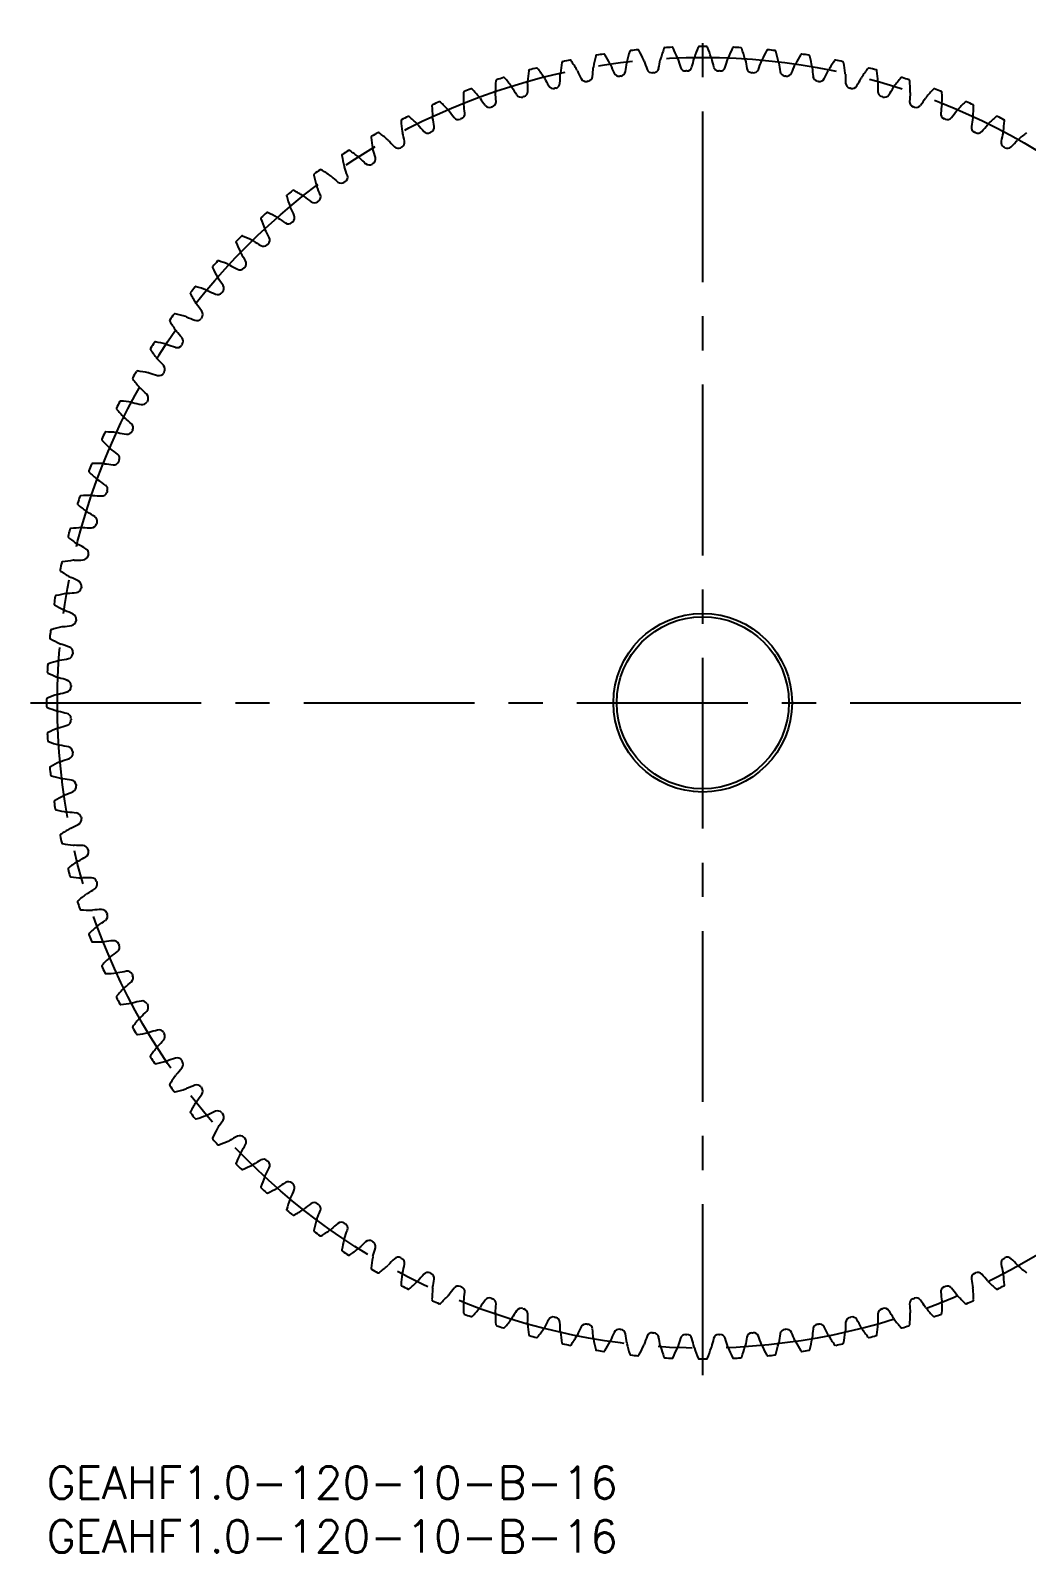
# Model space of a CAD drawing. Extents: x -2 to 164, y -8 to 134.
# Drawn here: x -1.5 to 91.1, y -8 to 133.5 of the extents above; entities that cross this region are included whole.
import ezdxf

# ---------------------------------------------------------------- set-up
doc = ezdxf.new("R2010")
doc.units = 0
doc.header["$LTSCALE"] = 0.5
doc.linetypes.add('CENTER', pattern=[50.8, 31.75, -6.35, 6.35, -6.35])
for name, color, linetype in [('MSM_CENTER', 1, 'CENTER'), ('MSM_CONTINUOUS', 7, 'CONTINUOUS'), ('MSM_PART_NUMBER', 7, 'CONTINUOUS')]:
    doc.layers.add(name, color=color, linetype=linetype)
doc.styles.get("Standard").update_dxf_attribs({"font": 'txt.shx', "height": 2, "bigfont": 'bigfont.shx'})

# ---------------------------------------------------------------- blocks, each defined once
blk = doc.blocks.new('*U3')
at = {"layer": 'MSM_PART_NUMBER'}
blk.add_text('GEAHF1.0-120-10-B-16', height=3, dxfattribs=at).set_placement((0, -8))
blk = doc.blocks.new('*U4')
at = {"layer": 'MSM_PART_NUMBER'}
blk.add_text('GEAHF1.0-120-10-B-16', height=3, dxfattribs=at).set_placement((0, -3))

msp = doc.modelspace()

# ---------------------------------------------------------------- linework, layer by layer
at = {"layer": 'MSM_CENTER'}
for p, q in [((61, 8.5), (61, 133.5)), ((-1.5, 71), (123.5, 71))]:
    msp.add_line(p, q, dxfattribs=at)
msp.add_circle((61, 71), 60, dxfattribs=at)
at = {"layer": 'MSM_CONTINUOUS'}
for radius in [8.3, 8]:
    msp.add_circle((61, 71), radius, dxfattribs=at)
for centre, radius, start, end in [((54.3, 131.53), 0.1, 96.317, 163.8653), ((61, 71), 61, 95.683, 96.317), ((54.97, 131.6), 0.1, 28.1347, 95.683), ((37.42, 122.22), 20, 25.25, 28.1347), ((76.28, 125.27), 20, 160.8653, 163.75), ((57.48, 131.8), 0.1, 93.317, 160.8653), ((61, 71), 61, 92.683, 93.317), ((58.15, 131.83), 0.1, 25.1347, 92.683), ((40.13, 123.38), 20, 22.25, 25.1347), ((79.1, 124.4), 20, 157.8653, 160.75), ((60.66, 131.9), 0.1, 90.317, 157.8653), ((61, 71), 61, 89.683, 90.317), ((61.34, 131.9), 0.1, 22.1347, 89.683), ((42.9, 124.4), 20, 19.25, 22.1347), ((81.87, 123.38), 20, 154.8653, 157.75), ((63.85, 131.83), 0.1, 87.317, 154.8653), ((61, 71), 61, 86.683, 87.317), ((64.52, 131.8), 0.1, 19.1347, 86.683), ((45.72, 125.27), 20, 16.25, 19.1347), ((84.58, 122.22), 20, 151.8653, 154.75), ((67.03, 131.6), 0.1, 84.317, 151.8653), ((61, 71), 61, 83.683, 84.317), ((67.7, 131.53), 0.1, 16.1347, 83.683), ((67.6, 127), 20, 169.8653, 172.75), ((48.01, 130.5), 0.1, 102.317, 169.8653), ((61, 71), 61, 101.683, 102.317), ((48.67, 130.64), 0.1, 34.1347, 101.6824), ((32.2, 119.47), 20, 31.25, 34.1347), ((70.52, 126.57), 20, 166.8653, 169.75), ((51.14, 131.1), 0.1, 99.317, 166.8653), ((61, 71), 61, 98.683, 99.317), ((51.81, 131.2), 0.1, 31.1347, 98.683), ((34.77, 120.91), 20, 28.25, 31.1347), ((51.66, 129.99), 0.832, 21.6026, 28.25), ((69.59, 137.11), 18.46, 201.658, 204.2234), ((35.59, 132.63), 18.46, 350.7766, 353.342), ((54.76, 130.39), 0.832, 166.75, 173.3974), ((73.42, 126), 20, 163.8653, 166.75), ((54.76, 130.39), 0.832, 18.6026, 25.25), ((73.04, 136.56), 18.46, 198.658, 201.2234), ((38.85, 133.87), 18.46, 347.7766, 350.342), ((57.87, 130.64), 0.832, 163.75, 170.3974), ((57.87, 130.64), 0.832, 15.6026, 22.25), ((76.45, 135.85), 18.46, 195.658, 198.2234), ((42.18, 134.95), 18.46, 344.7766, 347.342), ((61, 130.72), 0.832, 160.75, 167.3974), ((61, 130.72), 0.832, 12.6026, 19.25), ((79.82, 134.95), 18.46, 192.658, 195.2234), ((45.55, 135.85), 18.46, 341.7766, 344.342), ((64.13, 130.64), 0.832, 157.75, 164.3974), ((64.13, 130.64), 0.832, 9.6026, 16.25), ((83.15, 133.87), 18.46, 189.658, 192.2234), ((48.96, 136.56), 18.46, 338.7766, 341.342), ((67.24, 130.39), 0.832, 154.75, 161.3974), ((48.58, 126), 20, 13.25, 16.1347), ((67.24, 130.39), 0.832, 6.6026, 13.25), ((86.41, 132.63), 18.46, 186.658, 189.2234), ((52.41, 137.11), 18.46, 335.7766, 338.342), ((70.34, 129.99), 0.832, 151.75, 158.3974), ((87.23, 120.91), 20, 148.8653, 151.75), ((70.19, 131.2), 0.1, 81.317, 148.8653), ((61, 71), 61, 80.683, 81.317), ((70.86, 131.1), 0.1, 13.1347, 80.683), ((51.48, 126.57), 20, 10.25, 13.1347), ((89.8, 119.47), 20, 145.8653, 148.75), ((73.33, 130.64), 0.1, 78.317, 145.8653), ((61, 71), 61, 77.683, 78.317), ((73.99, 130.5), 0.1, 10.1347, 77.683), ((54.4, 127), 20, 7.25, 10.1347), ((61.71, 127.38), 20, 175.8653, 178.75), ((41.86, 128.81), 0.1, 108.317, 175.8653), ((61, 71), 61, 107.683, 108.317), ((42.5, 129.02), 0.1, 40.1347, 107.6824), ((27.29, 116.2), 20, 37.25, 40.1347), ((64.66, 127.27), 20, 172.8653, 175.75), ((44.91, 129.74), 0.1, 105.317, 172.8653), ((61, 71), 61, 104.683, 105.317), ((45.56, 129.91), 0.1, 37.1347, 104.6824), ((29.7, 117.9), 20, 34.25, 37.1347), ((45.54, 128.69), 0.832, 27.6026, 34.25), ((62.63, 137.64), 18.46, 207.658, 210.2234), ((29.29, 129.64), 18.46, 356.7766, 359.342), ((48.58, 129.42), 0.832, 172.75, 179.3974), ((48.58, 129.42), 0.832, 24.6026, 31.25), ((66.12, 137.46), 18.46, 204.658, 207.2234), ((50.15, 129.25), 0.5, 207.2234, 280.5556), ((61, 71), 58.75, 100.4443, 100.5557), ((50.26, 129.27), 0.5, 280.4443, 353.7766), ((32.4, 131.22), 18.46, 353.7766, 356.342), ((51.66, 129.99), 0.832, 169.75, 176.3974), ((53.21, 129.74), 0.5, 204.2234, 277.5557), ((61, 71), 58.75, 97.4443, 97.5557), ((53.32, 129.75), 0.5, 277.4443, 350.7766), ((56.29, 130.06), 0.5, 201.2234, 274.5557), ((61, 71), 58.75, 94.4443, 94.5557), ((56.41, 130.07), 0.5, 274.4442, 347.7766), ((59.39, 130.23), 0.5, 198.2234, 271.5557), ((61, 71), 58.75, 91.4443, 91.5557), ((59.51, 130.23), 0.5, 271.4443, 344.7766), ((62.49, 130.23), 0.5, 195.2234, 268.5557), ((61, 71), 58.75, 88.4443, 88.5557), ((62.61, 130.23), 0.5, 268.4443, 341.7766), ((65.59, 130.07), 0.5, 192.2234, 265.5557), ((61, 71), 58.75, 85.4443, 85.5557), ((65.71, 130.06), 0.5, 265.4443, 338.7766), ((68.68, 129.75), 0.5, 189.2234, 262.5557), ((61, 71), 58.75, 82.4443, 82.5557), ((68.79, 129.74), 0.5, 262.4443, 335.7766), ((70.34, 129.99), 0.832, 3.6026, 10.25), ((89.6, 131.22), 18.46, 183.658, 186.2234), ((71.74, 129.27), 0.5, 186.2234, 259.5557), ((61, 71), 58.75, 79.4443, 79.5557), ((71.85, 129.25), 0.5, 259.4443, 332.7766), ((55.88, 137.46), 18.46, 332.7766, 335.342), ((73.42, 129.42), 0.832, 148.75, 155.3974), ((73.42, 129.42), 0.832, 0.6026, 7.25), ((92.71, 129.64), 18.46, 180.658, 183.2234), ((59.37, 137.64), 18.46, 329.7766, 332.342), ((76.46, 128.69), 0.832, 145.75, 152.3974), ((92.3, 117.9), 20, 142.8653, 145.75), ((76.44, 129.91), 0.1, 75.317, 142.8653), ((61, 71), 61, 74.683, 75.317), ((77.09, 129.74), 0.1, 7.1347, 74.683), ((57.34, 127.27), 20, 4.25, 7.1347), ((94.71, 116.2), 20, 139.8653, 142.75), ((79.5, 129.02), 0.1, 72.317, 139.8653), ((61, 71), 61, 71.683, 72.317), ((80.14, 128.81), 0.1, 4.1347, 71.6824), ((60.29, 127.38), 20, 1.25, 4.1347), ((38.86, 127.73), 0.1, 111.317, 178.8653), ((58.76, 127.34), 20, 178.8653, 181.75), ((61, 71), 61, 110.683, 111.317), ((39.49, 127.97), 0.1, 43.1347, 110.6824), ((24.97, 114.37), 20, 40.25, 43.1347), ((42.55, 127.8), 0.832, 178.75, 185.3974), ((23.34, 126), 18.46, 2.7766, 5.342), ((42.55, 127.8), 0.832, 30.6026, 37.25), ((59.14, 137.63), 18.46, 210.658, 213.2234), ((44.12, 127.79), 0.5, 213.2234, 286.5557), ((44.23, 127.83), 0.5, 286.4443, 359.7766), ((45.54, 128.69), 0.832, 175.75, 182.3974), ((26.27, 127.9), 18.46, 359.7766, 2.342), ((47.11, 128.6), 0.5, 210.2234, 283.5557), ((61, 71), 58.75, 103.4443, 103.5557), ((47.22, 128.63), 0.5, 283.4443, 356.7766), ((74.78, 128.63), 0.5, 183.2234, 256.5557), ((61, 71), 58.75, 76.4443, 76.5557), ((74.89, 128.6), 0.5, 256.4443, 329.7766), ((95.73, 127.9), 18.46, 177.658, 180.2234), ((77.77, 127.83), 0.5, 180.2234, 253.5557), ((76.46, 128.69), 0.832, 357.6026, 4.25), ((77.88, 127.79), 0.5, 253.4443, 326.7766), ((62.86, 137.63), 18.46, 326.7766, 329.342), ((79.45, 127.8), 0.832, 142.75, 149.3974), ((98.66, 126), 18.46, 174.658, 177.2234), ((79.45, 127.8), 0.832, 354.6026, 1.25), ((97.03, 114.37), 20, 136.8653, 139.75), ((82.51, 127.97), 0.1, 69.317, 136.8653), ((61, 71), 61, 68.683, 69.317), ((83.14, 127.73), 0.1, 1.1347, 68.683), ((63.24, 127.34), 20, 358.25, 1.1347), ((35.92, 126.5), 0.1, 114.317, 181.8653), ((55.81, 127.14), 20, 181.8653, 184.75), ((61, 71), 61, 113.683, 114.317), ((36.54, 126.77), 0.1, 46.1347, 113.6824), ((22.75, 112.42), 20, 43.25, 46.1347), ((36.71, 125.56), 0.832, 36.6026, 43.25), ((52.19, 137.08), 18.46, 216.658, 219.2234), ((39.6, 126.75), 0.832, 181.75, 188.3974), ((20.51, 123.95), 18.46, 5.7766, 8.342), ((39.6, 126.75), 0.832, 33.6026, 40.25), ((55.66, 137.45), 18.46, 213.658, 216.2234), ((41.17, 126.83), 0.5, 216.2234, 289.5557), ((61, 71), 58.75, 109.4443, 109.5557), ((41.28, 126.87), 0.5, 289.4443, 2.7766), ((61, 71), 58.75, 106.4443, 106.5557), ((61, 71), 58.75, 73.4443, 73.5557), ((80.72, 126.87), 0.5, 177.2234, 250.5557), ((61, 71), 58.75, 70.4443, 70.5557), ((80.83, 126.83), 0.5, 250.4443, 323.7766), ((66.34, 137.45), 18.46, 323.7766, 326.342), ((82.4, 126.75), 0.832, 139.75, 146.3974), ((101.49, 123.95), 18.46, 171.658, 174.2234), ((82.4, 126.75), 0.832, 351.6026, 358.25), ((69.81, 137.08), 18.46, 320.7766, 323.342), ((85.29, 125.56), 0.832, 136.75, 143.3974), ((99.25, 112.42), 20, 133.8653, 136.75), ((85.46, 126.77), 0.1, 66.317, 133.8653), ((61, 71), 61, 65.683, 66.317), ((86.08, 126.5), 0.1, 358.1347, 65.683), ((66.19, 127.14), 20, 355.25, 358.1347), ((33.05, 125.11), 0.1, 117.317, 184.8653), ((52.88, 126.8), 20, 184.8653, 187.75), ((61, 71), 61, 116.683, 117.317), ((33.65, 125.41), 0.1, 49.1347, 116.6824), ((20.63, 110.37), 20, 46.25, 49.1347), ((33.89, 124.21), 0.832, 39.6026, 46.25), ((48.74, 136.52), 18.46, 219.658, 222.2234), ((35.54, 124.5), 0.5, 295.4443, 8.7766), ((36.71, 125.56), 0.832, 184.75, 191.3974), ((17.79, 121.76), 18.46, 8.7766, 11.342), ((38.27, 125.72), 0.5, 219.2234, 292.5557), ((61, 71), 58.75, 112.4443, 112.5557), ((38.38, 125.76), 0.5, 292.4443, 5.7766), ((83.62, 125.76), 0.5, 174.2234, 247.5557), ((61, 71), 58.75, 67.4443, 67.5557), ((83.73, 125.72), 0.5, 247.4443, 320.7766), ((104.21, 121.76), 18.46, 168.658, 171.2234), ((86.46, 124.5), 0.5, 171.2234, 244.5557), ((85.29, 125.56), 0.832, 348.6026, 355.25), ((73.26, 136.52), 18.46, 317.7766, 320.342), ((88.11, 124.21), 0.832, 133.75, 140.3974), ((101.37, 110.37), 20, 130.8653, 133.75), ((88.35, 125.41), 0.1, 63.317, 130.8653), ((61, 71), 61, 62.683, 63.317), ((69.12, 126.8), 20, 352.25, 355.1347), ((88.95, 125.11), 0.1, 355.1347, 62.683), ((30.26, 123.57), 0.1, 120.317, 187.8653), ((49.97, 126.29), 20, 187.8653, 190.75), ((61, 71), 61, 119.683, 120.317), ((30.84, 123.91), 0.1, 52.1347, 119.6824), ((18.63, 108.2), 20, 49.25, 52.1347), ((31.14, 122.72), 0.832, 42.6026, 49.25), ((45.33, 135.79), 18.46, 222.658, 225.2234), ((32.78, 123.1), 0.5, 298.4443, 11.7766), ((33.89, 124.21), 0.832, 187.75, 194.3974), ((15.2, 119.43), 18.46, 11.7766, 14.342), ((35.44, 124.45), 0.5, 222.2234, 295.5557), ((61, 71), 58.75, 115.4443, 115.5557), ((61, 71), 58.75, 64.4443, 64.5557), ((86.56, 124.45), 0.5, 244.4443, 317.7766), ((89.22, 123.1), 0.5, 168.2234, 241.5557), ((106.8, 119.43), 18.46, 165.658, 168.2234), ((88.11, 124.21), 0.832, 345.6026, 352.25), ((76.67, 135.79), 18.46, 314.7766, 317.342), ((90.86, 122.72), 0.832, 130.75, 137.3974), ((103.37, 108.2), 20, 127.8653, 130.75), ((27.55, 121.89), 0.1, 123.317, 190.8653), ((47.09, 125.64), 20, 190.8653, 193.75), ((61, 71), 61, 122.683, 123.317), ((28.11, 122.26), 0.1, 55.1347, 122.6824), ((16.74, 105.93), 20, 52.25, 55.1347), ((28.47, 121.09), 0.832, 45.6026, 52.25), ((31.14, 122.72), 0.832, 190.75, 197.3974), ((12.72, 116.97), 18.46, 14.7766, 17.342), ((32.68, 123.04), 0.5, 225.2234, 298.5557), ((61, 71), 58.75, 118.4443, 118.5557), ((61, 71), 58.75, 61.4443, 61.5557), ((89.32, 123.04), 0.5, 241.4443, 314.7766), ((61, 71), 61, 125.683, 126.317), ((25.48, 120.47), 0.1, 58.1347, 125.6824), ((14.97, 103.57), 20, 55.25, 58.1347), ((28.47, 121.09), 0.832, 193.75, 200.3974), ((10.38, 114.38), 18.46, 17.7766, 20.342), ((41.96, 134.88), 18.46, 225.658, 228.2234), ((29.99, 121.49), 0.5, 228.2234, 301.5557), ((61, 71), 58.75, 121.4443, 121.5557), ((30.09, 121.55), 0.5, 301.4443, 14.7766), ((24.93, 120.07), 0.1, 126.317, 193.8653), ((44.25, 124.84), 20, 193.8653, 196.75), ((25.9, 119.31), 0.832, 196.75, 203.3974), ((8.18, 111.67), 18.46, 20.7766, 23.342), ((25.9, 119.31), 0.832, 48.6026, 55.25), ((38.64, 133.8), 18.46, 228.658, 231.2234), ((27.39, 119.8), 0.5, 231.2234, 304.5557), ((61, 71), 58.75, 124.4443, 124.5557), ((27.49, 119.86), 0.5, 304.4443, 17.7766), ((22.41, 118.12), 0.1, 129.317, 196.8653), ((41.46, 123.89), 20, 196.8653, 199.75), ((61, 71), 61, 128.683, 129.317), ((22.94, 118.54), 0.1, 61.1347, 128.6824), ((13.33, 101.11), 20, 58.25, 61.1347), ((23.42, 117.41), 0.832, 51.6026, 58.25), ((35.39, 132.54), 18.46, 231.658, 234.2234), ((24.89, 117.97), 0.5, 234.2234, 307.5557), ((61, 71), 58.75, 127.4443, 127.5557), ((24.98, 118.04), 0.5, 307.4443, 20.7766), ((20, 116.03), 0.1, 132.317, 199.8653), ((61, 71), 61, 131.683, 132.317), ((20.5, 116.48), 0.1, 64.1347, 131.683), ((11.82, 98.58), 20, 61.25, 64.1347), ((21.04, 115.38), 0.832, 54.6026, 61.25), ((32.2, 131.12), 18.46, 234.658, 237.2234), ((23.42, 117.41), 0.832, 199.75, 206.3974), ((6.13, 108.85), 18.46, 23.7766, 26.342), ((22.56, 116.09), 0.5, 310.4443, 23.7766), ((38.72, 122.79), 20, 199.8653, 202.75), ((21.04, 115.38), 0.832, 202.75, 209.3974), ((4.22, 105.93), 18.46, 26.7766, 29.342), ((22.48, 116.02), 0.5, 237.2234, 310.5557), ((61, 71), 58.75, 130.4443, 130.5557), ((17.7, 113.82), 0.1, 135.317, 202.8653), ((36.04, 121.56), 20, 202.8653, 205.75), ((61, 71), 61, 134.683, 135.317), ((18.18, 114.3), 0.1, 67.1347, 134.683), ((10.44, 95.96), 20, 64.25, 67.1347), ((18.77, 113.23), 0.832, 57.6026, 64.25), ((29.09, 129.53), 18.46, 237.658, 240.2234), ((20.17, 113.94), 0.5, 240.2234, 313.5557), ((61, 71), 58.75, 133.4443, 133.5557), ((20.26, 114.02), 0.5, 313.4443, 26.7766), ((61, 71), 61, 137.683, 138.317), ((15.97, 112), 0.1, 70.1347, 137.6824), ((9.21, 93.28), 20, 67.25, 70.1347), ((18.77, 113.23), 0.832, 205.75, 212.3974), ((2.47, 102.91), 18.46, 29.7766, 32.342), ((18.06, 111.83), 0.5, 316.4443, 29.7766), ((15.52, 111.5), 0.1, 138.317, 205.8653), ((33.42, 120.18), 20, 205.8653, 208.75), ((16.62, 110.96), 0.832, 208.75, 215.3974), ((0.88, 99.8), 18.46, 32.7766, 35.342), ((16.62, 110.96), 0.832, 60.6026, 67.25), ((26.07, 127.78), 18.46, 240.658, 243.2234), ((17.98, 111.74), 0.5, 243.2234, 316.5557), ((61, 71), 58.75, 136.4443, 136.5557), ((13.46, 109.06), 0.1, 141.317, 208.8653), ((30.89, 118.67), 20, 208.8653, 211.75), ((61, 71), 61, 140.683, 141.317), ((13.88, 109.59), 0.1, 73.1347, 140.6824), ((8.11, 90.54), 20, 70.25, 73.1347), ((14.59, 108.58), 0.832, 63.6026, 70.25), ((23.15, 125.87), 18.46, 243.658, 246.2234), ((15.91, 109.44), 0.5, 246.2234, 319.5557), ((61, 71), 58.75, 139.4443, 139.5557), ((15.98, 109.52), 0.5, 319.4443, 32.7766), ((14.59, 108.58), 0.832, 211.75, 218.3974), ((-0.54, 96.61), 18.46, 35.7766, 38.342), ((11.53, 106.52), 0.1, 144.317, 211.8653), ((61, 71), 61, 143.683, 144.317), ((28.43, 117.03), 20, 211.8653, 214.75), ((11.93, 107.07), 0.1, 76.1347, 143.683), ((7.16, 87.75), 20, 73.25, 76.1347), ((12.69, 106.1), 0.832, 66.6026, 73.25), ((20.33, 123.82), 18.46, 246.658, 249.2234), ((13.96, 107.02), 0.5, 249.2234, 322.5557), ((61, 71), 58.75, 142.4443, 142.5557), ((14.03, 107.11), 0.5, 322.4443, 35.7766), ((12.69, 106.1), 0.832, 214.75, 221.3974), ((-1.8, 93.36), 18.46, 38.7766, 41.342), ((12.2, 104.61), 0.5, 325.4443, 38.7766), ((9.74, 103.89), 0.1, 147.317, 214.8653), ((61, 71), 61, 146.683, 147.317), ((26.07, 115.26), 20, 214.8653, 217.75), ((10.11, 104.45), 0.1, 79.1347, 146.683), ((6.36, 84.91), 20, 76.25, 79.1347), ((10.91, 103.53), 0.832, 69.6026, 76.25), ((17.62, 121.62), 18.46, 249.658, 252.2234), ((12.14, 104.51), 0.5, 252.2234, 325.5557), ((61, 71), 58.75, 145.4443, 145.5557), ((10.91, 103.53), 0.832, 217.75, 224.3974), ((-2.88, 90.04), 18.46, 41.7766, 44.342), ((10.51, 102.01), 0.5, 328.4443, 41.7766), ((8.09, 101.16), 0.1, 150.317, 217.8653), ((61, 71), 61, 149.683, 150.317), ((23.8, 113.37), 20, 217.8653, 220.75), ((8.43, 101.74), 0.1, 82.1347, 149.6824), ((5.71, 82.03), 20, 79.25, 82.1347), ((9.28, 100.86), 0.832, 72.6026, 79.25), ((15.03, 119.28), 18.46, 252.658, 255.2234), ((10.45, 101.91), 0.5, 255.2234, 328.5557), ((61, 71), 58.75, 148.4443, 148.5557), ((9.28, 100.86), 0.832, 220.75, 227.3974), ((-3.79, 86.67), 18.46, 44.7766, 47.342), ((8.96, 99.32), 0.5, 331.4443, 44.7766), ((61, 71), 58.75, 151.4443, 151.5557), ((6.59, 98.35), 0.1, 153.317, 220.8653), ((61, 71), 61, 152.683, 153.317), ((21.63, 111.37), 20, 220.8653, 223.75), ((6.89, 98.95), 0.1, 85.1347, 152.683), ((5.2, 79.12), 20, 82.25, 85.1347), ((7.79, 98.11), 0.832, 75.6026, 82.25), ((12.57, 116.8), 18.46, 255.658, 258.2234), ((8.9, 99.22), 0.5, 258.2234, 331.5557), ((7.79, 98.11), 0.832, 223.75, 230.3974), ((-4.52, 83.26), 18.46, 47.7766, 50.342), ((7.5, 96.46), 0.5, 261.2234, 334.5557), ((7.55, 96.56), 0.5, 334.4443, 47.7766), ((61, 71), 58.75, 154.4443, 154.5557), ((5.23, 95.46), 0.1, 156.317, 223.8653), ((61, 71), 61, 155.683, 156.317), ((19.58, 109.25), 20, 223.8653, 226.75), ((5.5, 96.08), 0.1, 88.1347, 155.6824), ((4.86, 76.19), 20, 85.25, 88.1347), ((6.44, 95.29), 0.832, 78.6026, 85.25), ((10.24, 114.21), 18.46, 258.658, 261.2234), ((6.44, 95.29), 0.832, 226.75, 233.3974), ((-5.08, 79.81), 18.46, 50.7766, 53.342), ((6.24, 93.62), 0.5, 264.2234, 337.5557), ((6.28, 93.73), 0.5, 337.4443, 50.7766), ((61, 71), 58.75, 157.4443, 157.5557), ((61, 71), 61, 158.683, 159.317), ((4.03, 92.51), 0.1, 159.317, 226.8653), ((17.63, 107.03), 20, 226.8653, 229.75), ((4.27, 93.14), 0.1, 91.1347, 158.6824), ((4.66, 73.24), 20, 88.25, 91.1347), ((5.25, 92.4), 0.832, 81.6026, 88.25), ((8.05, 111.49), 18.46, 261.658, 264.2234), ((5.25, 92.4), 0.832, 229.75, 236.3974), ((-5.45, 76.34), 18.46, 53.7766, 56.342), ((5.17, 90.83), 0.5, 340.4443, 53.7766), ((61, 71), 58.75, 160.4443, 160.5557), ((61, 71), 61, 161.683, 162.317), ((2.98, 89.5), 0.1, 162.317, 229.8653), ((15.8, 104.71), 20, 229.8653, 232.75), ((3.19, 90.14), 0.1, 94.1347, 161.683), ((4.62, 70.29), 20, 91.25, 94.1347), ((4.2, 89.45), 0.832, 84.6026, 91.25), ((6, 108.66), 18.46, 264.658, 267.2234), ((5.13, 90.72), 0.5, 267.2234, 340.5557), ((4.2, 89.45), 0.832, 232.75, 239.3974), ((-5.63, 72.86), 18.46, 56.7766, 59.342), ((4.21, 87.88), 0.5, 343.4443, 56.7766), ((61, 71), 58.75, 163.4443, 163.5557), ((61, 71), 61, 164.683, 165.317), ((2.09, 86.44), 0.1, 165.317, 232.8653), ((14.1, 102.3), 20, 232.8653, 235.75), ((2.26, 87.09), 0.1, 97.1347, 164.6824), ((4.73, 67.34), 20, 94.25, 97.1347), ((3.31, 86.46), 0.832, 87.6026, 94.25), ((4.1, 105.73), 18.46, 267.658, 270.2234), ((4.17, 87.77), 0.5, 270.2234, 343.5557), ((3.31, 86.46), 0.832, 235.75, 242.3974), ((-5.64, 69.37), 18.46, 59.7766, 62.342), ((3.4, 84.89), 0.5, 346.4443, 59.7766), ((61, 71), 61, 167.683, 168.317), ((1.5, 83.99), 0.1, 100.1347, 167.683), ((5, 64.4), 20, 97.25, 100.1347), ((2.58, 83.42), 0.832, 90.6026, 97.25), ((2.36, 102.71), 18.46, 270.658, 273.2234), ((3.37, 84.78), 0.5, 273.2234, 346.5557), ((61, 71), 58.75, 166.4443, 166.5557), ((1.36, 83.33), 0.1, 168.317, 235.8653), ((12.53, 99.8), 20, 235.8653, 238.75), ((2.58, 83.42), 0.832, 238.75, 245.3974), ((-5.46, 65.88), 18.46, 62.7766, 65.342), ((2.75, 81.85), 0.5, 349.4443, 62.7766), ((61, 71), 61, 170.683, 171.317), ((0.9, 80.86), 0.1, 103.1347, 170.6824), ((5.43, 61.48), 20, 100.25, 103.1347), ((2.01, 80.34), 0.832, 93.6026, 100.25), ((0.78, 99.6), 18.46, 273.658, 276.2234), ((2.73, 81.74), 0.5, 276.2234, 349.5557), ((61, 71), 58.75, 169.4443, 169.5557), ((0.8, 80.19), 0.1, 171.317, 238.8653), ((11.09, 97.23), 20, 238.8653, 241.75), ((2.01, 80.34), 0.832, 241.75, 248.3974), ((-5.11, 62.41), 18.46, 65.7766, 68.342), ((2.26, 78.79), 0.5, 352.4443, 65.7766), ((6, 58.58), 20, 103.25, 106.1347), ((1.61, 77.24), 0.832, 96.6026, 103.25), ((-0.63, 96.41), 18.46, 276.658, 279.2234), ((2.25, 78.68), 0.5, 279.2234, 352.5557), ((61, 71), 58.75, 172.4443, 172.5557), ((61, 71), 61, 173.683, 174.317), ((0.4, 77.03), 0.1, 174.317, 241.8653), ((9.78, 94.58), 20, 241.8653, 244.75), ((0.47, 77.7), 0.1, 106.1347, 173.6824), ((1.61, 77.24), 0.832, 244.75, 251.3974), ((-4.56, 58.96), 18.46, 68.7766, 71.342), ((-1.87, 93.15), 18.46, 279.658, 282.2234), ((1.93, 75.59), 0.5, 282.2234, 355.5557), ((1.94, 75.71), 0.5, 355.4443, 68.7766), ((61, 71), 58.75, 175.4443, 175.5557), ((61, 71), 61, 176.683, 177.317), ((0.17, 73.85), 0.1, 177.317, 244.8653), ((0.2, 74.52), 0.1, 109.1347, 176.6824), ((8.62, 91.87), 20, 244.8653, 247.75), ((6.73, 55.72), 20, 106.25, 109.1347), ((1.36, 74.13), 0.832, 99.6026, 106.25), ((1.36, 74.13), 0.832, 247.75, 254.3974), ((-3.85, 55.55), 18.46, 71.7766, 74.342), ((1.77, 72.49), 0.5, 285.2234, 358.5557), ((1.77, 72.61), 0.5, 358.4443, 71.7766), ((61, 71), 58.75, 178.4443, 178.5557), ((0.1, 71.34), 0.1, 112.1347, 179.683), ((61, 71), 61, 179.683, 180.317), ((7.6, 52.9), 20, 109.25, 112.1347), ((1.28, 71), 0.832, 102.6026, 109.25), ((-2.95, 89.82), 18.46, 282.658, 285.2234), ((0.1, 70.66), 0.1, 180.317, 247.8653), ((7.6, 89.1), 20, 247.8653, 250.75), ((1.28, 71), 0.832, 250.75, 257.3974), ((-2.95, 52.18), 18.46, 74.7766, 77.342), ((1.77, 69.51), 0.5, 1.4442, 74.7766), ((1.77, 69.39), 0.5, 288.2234, 1.5557), ((61, 71), 58.75, 181.4443, 181.5557), ((0.17, 68.15), 0.1, 115.1347, 182.683), ((61, 71), 61, 182.683, 183.317), ((8.62, 50.13), 20, 112.25, 115.1347), ((1.36, 67.87), 0.832, 105.6026, 112.25), ((-3.85, 86.45), 18.46, 285.658, 288.2234), ((0.2, 67.48), 0.1, 183.317, 250.8653), ((6.73, 86.28), 20, 250.8653, 253.75), ((1.36, 67.87), 0.832, 253.75, 260.3974), ((-1.87, 48.85), 18.46, 77.7766, 80.342), ((1.93, 66.41), 0.5, 4.4442, 77.7766), ((9.78, 47.42), 20, 115.25, 118.1347), ((1.61, 64.76), 0.832, 108.6026, 115.25), ((-4.56, 83.04), 18.46, 288.658, 291.2234), ((1.94, 66.29), 0.5, 291.2234, 4.5557), ((61, 71), 58.75, 184.4443, 184.5557), ((0.4, 64.97), 0.1, 118.1347, 185.6824), ((61, 71), 61, 185.683, 186.317), ((0.47, 64.3), 0.1, 186.317, 253.8653), ((6, 83.42), 20, 253.8653, 256.75), ((1.61, 64.76), 0.832, 256.75, 263.3974), ((-0.63, 45.59), 18.46, 80.7766, 83.342), ((2.25, 63.32), 0.5, 7.4442, 80.7766), ((11.09, 44.77), 20, 118.25, 121.1347), ((2.01, 61.66), 0.832, 111.6026, 118.25), ((-5.11, 79.59), 18.46, 291.658, 294.2234), ((2.26, 63.21), 0.5, 294.2234, 7.5557), ((61, 71), 58.75, 187.4443, 187.5557), ((0.8, 61.81), 0.1, 121.1347, 188.6824), ((61, 71), 61, 188.683, 189.317), ((0.9, 61.14), 0.1, 189.317, 256.8653), ((5.43, 80.52), 20, 256.8653, 259.75), ((2.01, 61.66), 0.832, 259.75, 266.3974), ((0.78, 42.4), 18.46, 83.7766, 86.342), ((-5.46, 76.12), 18.46, 294.658, 297.2234), ((2.73, 60.26), 0.5, 10.4442, 83.7766), ((2.75, 60.15), 0.5, 297.2234, 10.5557), ((61, 71), 58.75, 190.4443, 190.5557), ((1.36, 58.67), 0.1, 124.1347, 191.683), ((61, 71), 61, 191.683, 192.317), ((12.53, 42.2), 20, 121.25, 124.1347), ((2.58, 58.58), 0.832, 114.6026, 121.25), ((1.5, 58.01), 0.1, 192.317, 259.8653), ((5, 77.6), 20, 259.8653, 262.75), ((2.58, 58.58), 0.832, 262.75, 269.3974), ((2.36, 39.29), 18.46, 86.7766, 89.342), ((-5.64, 72.63), 18.46, 297.658, 300.2234), ((3.37, 57.22), 0.5, 13.4443, 86.7766), ((3.4, 57.11), 0.5, 300.2234, 13.5557), ((61, 71), 58.75, 193.4443, 193.5557), ((2.09, 55.56), 0.1, 127.1347, 194.683), ((61, 71), 61, 194.683, 195.317), ((14.1, 39.7), 20, 124.25, 127.1347), ((3.31, 55.54), 0.832, 117.6026, 124.25), ((2.26, 54.91), 0.1, 195.317, 262.8653), ((4.73, 74.66), 20, 262.8653, 265.75), ((3.31, 55.54), 0.832, 265.75, 272.3974), ((4.1, 36.27), 18.46, 89.7766, 92.342), ((4.17, 54.23), 0.5, 16.4443, 89.7766), ((4.21, 54.12), 0.5, 303.2234, 16.5557), ((61, 71), 58.75, 196.4443, 196.5557), ((2.98, 52.5), 0.1, 130.1347, 197.683), ((61, 71), 61, 197.683, 198.317), ((15.8, 37.29), 20, 127.25, 130.1347), ((4.2, 52.55), 0.832, 120.6026, 127.25), ((-5.63, 69.14), 18.46, 300.658, 303.2234), ((3.19, 51.86), 0.1, 198.317, 265.8653), ((4.62, 71.71), 20, 265.8653, 268.75), ((4.2, 52.55), 0.832, 268.75, 275.3974), ((6, 33.34), 18.46, 92.7766, 95.342), ((5.13, 51.28), 0.5, 19.4443, 92.7766), ((5.17, 51.17), 0.5, 306.2234, 19.5557), ((61, 71), 58.75, 199.4443, 199.5557), ((4.03, 49.49), 0.1, 133.1347, 200.683), ((17.63, 34.97), 20, 130.25, 133.1347), ((5.25, 49.6), 0.832, 123.6026, 130.25), ((-5.45, 65.66), 18.46, 303.658, 306.2234), ((61, 71), 61, 200.683, 201.317), ((4.27, 48.86), 0.1, 201.317, 268.8653), ((4.66, 68.76), 20, 268.8653, 271.75), ((5.25, 49.6), 0.832, 271.75, 278.3974), ((8.05, 30.51), 18.46, 95.7766, 98.342), ((6.24, 48.38), 0.5, 22.4443, 95.7766), ((6.28, 48.27), 0.5, 309.2234, 22.5557), ((61, 71), 58.75, 202.4443, 202.5557), ((19.58, 32.75), 20, 133.25, 136.1347), ((6.44, 46.71), 0.832, 126.6026, 133.25), ((-5.08, 62.19), 18.46, 306.658, 309.2234), ((5.23, 46.54), 0.1, 136.1347, 203.683), ((61, 71), 61, 203.683, 204.317), ((5.5, 45.92), 0.1, 204.317, 271.8653), ((4.86, 65.81), 20, 271.8653, 274.75), ((6.44, 46.71), 0.832, 274.75, 281.3974), ((10.24, 27.79), 18.46, 98.7766, 101.342), ((7.5, 45.54), 0.5, 25.4443, 98.7766), ((7.55, 45.44), 0.5, 312.2234, 25.5557), ((61, 71), 58.75, 205.4443, 205.5557), ((21.63, 30.63), 20, 136.25, 139.1347), ((7.79, 43.89), 0.832, 129.6026, 136.25), ((-4.52, 58.74), 18.46, 309.658, 312.2234), ((6.59, 43.65), 0.1, 139.1347, 206.6824), ((61, 71), 61, 206.683, 207.317), ((6.89, 43.05), 0.1, 207.317, 274.8653), ((5.2, 62.88), 20, 274.8653, 277.75), ((7.79, 43.89), 0.832, 277.75, 284.3974), ((12.57, 25.2), 18.46, 101.7766, 104.342), ((8.9, 42.78), 0.5, 28.4442, 101.7766), ((8.96, 42.68), 0.5, 315.2234, 28.5557), ((61, 71), 58.75, 208.4443, 208.5557), ((23.8, 28.63), 20, 139.25, 142.1347), ((9.28, 41.14), 0.832, 132.6026, 139.25), ((-3.79, 55.33), 18.46, 312.658, 315.2234), ((8.09, 40.84), 0.1, 142.1347, 209.683), ((61, 71), 61, 209.683, 210.317), ((8.43, 40.26), 0.1, 210.317, 277.8653), ((5.71, 59.97), 20, 277.8653, 280.75), ((9.28, 41.14), 0.832, 280.75, 287.3974), ((15.03, 22.72), 18.46, 104.7766, 107.342), ((10.45, 40.09), 0.5, 31.4442, 104.7766), ((-2.88, 51.96), 18.46, 315.658, 318.2234), ((61, 71), 58.75, 211.4443, 211.5557), ((10.51, 39.99), 0.5, 318.2234, 31.5557), ((26.07, 26.74), 20, 142.25, 145.1347), ((10.91, 38.47), 0.832, 135.6026, 142.25), ((9.74, 38.11), 0.1, 145.1347, 212.683), ((61, 71), 61, 212.683, 213.317), ((10.11, 37.55), 0.1, 213.317, 280.8653), ((6.36, 57.09), 20, 280.8653, 283.75), ((10.91, 38.47), 0.832, 283.75, 290.3974), ((17.62, 20.38), 18.46, 107.7766, 110.342), ((12.14, 37.49), 0.5, 34.4442, 107.7766), ((-1.8, 48.64), 18.46, 318.658, 321.2234), ((61, 71), 58.75, 214.4443, 214.5557), ((12.2, 37.39), 0.5, 321.2234, 34.5557), ((11.53, 35.48), 0.1, 148.1347, 215.683), ((28.43, 24.97), 20, 145.25, 148.1347), ((61, 71), 61, 215.683, 216.317), ((12.69, 35.9), 0.832, 138.6026, 145.25), ((20.33, 18.18), 18.46, 110.7766, 113.342), ((13.96, 34.98), 0.5, 37.4442, 110.7766), ((11.93, 34.93), 0.1, 216.317, 283.8653), ((7.16, 54.25), 20, 283.8653, 286.75), ((12.69, 35.9), 0.832, 286.75, 293.3974), ((-0.54, 45.39), 18.46, 321.658, 324.2234), ((61, 71), 58.75, 217.4443, 217.5557), ((14.03, 34.89), 0.5, 324.2234, 37.5557), ((13.46, 32.94), 0.1, 151.1347, 218.6824), ((30.89, 23.33), 20, 148.25, 151.1347), ((61, 71), 61, 218.683, 219.317), ((14.59, 33.42), 0.832, 141.6026, 148.25), ((8.11, 51.46), 20, 286.8653, 289.75), ((14.59, 33.42), 0.832, 289.75, 296.3974), ((23.15, 16.13), 18.46, 113.7766, 116.342), ((15.91, 32.56), 0.5, 40.4442, 113.7766), ((61, 71), 58.75, 220.4443, 220.5557), ((15.98, 32.48), 0.5, 327.2234, 40.5557), ((13.88, 32.41), 0.1, 219.317, 286.8653), ((33.42, 21.82), 20, 151.25, 154.1347), ((16.62, 31.04), 0.832, 144.6026, 151.25), ((0.88, 42.2), 18.46, 324.658, 327.2234), ((15.52, 30.5), 0.1, 154.1347, 221.6824), ((61, 71), 61, 221.683, 222.317), ((15.97, 30), 0.1, 222.317, 289.8653), ((9.21, 48.72), 20, 289.8653, 292.75), ((16.62, 31.04), 0.832, 292.75, 299.3974), ((26.07, 14.22), 18.46, 116.7766, 119.342), ((17.98, 30.26), 0.5, 43.4442, 116.7766), ((2.47, 39.09), 18.46, 327.658, 330.2234), ((61, 71), 58.75, 223.4443, 223.5557), ((18.06, 30.17), 0.5, 330.2234, 43.5557), ((36.04, 20.44), 20, 154.25, 157.1347), ((18.77, 28.77), 0.832, 147.6026, 154.25), ((29.09, 12.47), 18.46, 119.7766, 122.342), ((20.17, 28.06), 0.5, 46.4442, 119.7766), ((61, 71), 58.75, 226.4443, 226.5557), ((20.26, 27.98), 0.5, 333.2234, 46.5557), ((17.7, 28.18), 0.1, 157.1347, 224.6824), ((61, 71), 61, 224.683, 225.317), ((18.18, 27.7), 0.1, 225.317, 292.8653), ((10.44, 46.04), 20, 292.8653, 295.75), ((18.77, 28.77), 0.832, 295.75, 302.3974), ((38.72, 19.21), 20, 157.25, 160.1347), ((21.04, 26.62), 0.832, 150.6026, 157.25), ((4.22, 36.07), 18.46, 330.658, 333.2234), ((20, 25.97), 0.1, 160.1347, 227.683), ((61, 71), 61, 227.683, 228.317), ((11.82, 43.42), 20, 295.8653, 298.75), ((21.04, 26.62), 0.832, 298.75, 305.3974), ((32.2, 10.88), 18.46, 122.7766, 125.342), ((22.48, 25.98), 0.5, 49.4442, 122.7766), ((6.13, 33.15), 18.46, 333.658, 336.2234), ((61, 71), 58.75, 229.4443, 229.5557), ((22.56, 25.91), 0.5, 336.2234, 49.5557), ((20.5, 25.52), 0.1, 228.317, 295.8653), ((41.46, 18.11), 20, 160.25, 163.1347), ((23.42, 24.59), 0.832, 153.6026, 160.25), ((35.39, 9.46), 18.46, 125.7766, 128.342), ((24.89, 24.03), 0.5, 52.4443, 125.7766), ((61, 71), 58.75, 232.4443, 232.5557), ((24.98, 23.96), 0.5, 339.2234, 52.5557), ((22.41, 23.88), 0.1, 163.1347, 230.6824), ((61, 71), 61, 230.683, 231.317), ((22.94, 23.46), 0.1, 231.317, 298.8653), ((13.33, 40.89), 20, 298.8653, 301.75), ((23.42, 24.59), 0.832, 301.75, 308.3974), ((44.25, 17.16), 20, 163.25, 166.1347), ((25.9, 22.69), 0.832, 156.6026, 163.25), ((8.18, 30.33), 18.46, 336.658, 339.2234), ((27.39, 22.2), 0.5, 55.4442, 128.7766), ((24.93, 21.93), 0.1, 166.1347, 233.683), ((61, 71), 61, 233.683, 234.317), ((25.48, 21.53), 0.1, 234.317, 301.8653), ((14.97, 38.43), 20, 301.8653, 304.75), ((25.9, 22.69), 0.832, 304.75, 311.3974), ((38.64, 8.2), 18.46, 128.7766, 131.342), ((61, 71), 58.75, 235.4443, 235.5557), ((10.38, 27.62), 18.46, 339.658, 342.2234), ((27.49, 22.14), 0.5, 342.2234, 55.5557), ((47.09, 16.36), 20, 166.25, 169.1347), ((27.55, 20.11), 0.1, 169.1347, 236.6824), ((61, 71), 61, 236.683, 237.317), ((28.47, 20.91), 0.832, 159.6026, 166.25), ((16.74, 36.07), 20, 304.8653, 307.75), ((28.47, 20.91), 0.832, 307.75, 314.3974), ((41.96, 7.12), 18.46, 131.7766, 134.342), ((29.99, 20.51), 0.5, 58.4443, 131.7766), ((61, 71), 58.75, 238.4443, 238.5557), ((30.09, 20.45), 0.5, 345.2234, 58.5557), ((12.72, 25.03), 18.46, 342.658, 345.2234), ((28.11, 19.74), 0.1, 237.317, 304.8653), ((49.97, 15.71), 20, 169.25, 172.1347), ((30.26, 18.43), 0.1, 172.1347, 239.683), ((31.14, 19.28), 0.832, 162.6026, 169.25), ((18.63, 33.8), 20, 307.8653, 310.75), ((31.14, 19.28), 0.832, 310.75, 317.3974), ((45.33, 6.21), 18.46, 134.7766, 137.342), ((32.68, 18.96), 0.5, 61.4443, 134.7766), ((61, 71), 58.75, 241.4443, 241.5557), ((32.78, 18.9), 0.5, 348.2234, 61.5557), ((15.2, 22.57), 18.46, 345.658, 348.2234), ((89.22, 18.9), 0.5, 118.4443, 191.7766), ((106.8, 22.57), 18.46, 191.7766, 194.342), ((61, 71), 58.75, 298.4443, 298.5557), ((89.32, 18.96), 0.5, 45.2234, 118.5556), ((76.67, 6.21), 18.46, 42.658, 45.2234), ((90.86, 19.28), 0.832, 222.6026, 229.25), ((103.37, 33.8), 20, 229.25, 232.1347), ((61, 71), 61, 239.683, 240.317), ((30.84, 18.09), 0.1, 240.317, 307.8653), ((52.88, 15.2), 20, 172.25, 175.1347), ((33.89, 17.79), 0.832, 165.6026, 172.25), ((20.63, 31.63), 20, 310.8653, 313.75), ((33.89, 17.79), 0.832, 313.75, 320.3974), ((48.74, 5.48), 18.46, 137.7766, 140.342), ((35.44, 17.55), 0.5, 64.4443, 137.7766), ((61, 71), 58.75, 244.4443, 244.5557), ((35.54, 17.5), 0.5, 351.2234, 64.5557), ((17.79, 20.24), 18.46, 348.658, 351.2234), ((86.46, 17.5), 0.5, 115.4443, 188.7766), ((104.21, 20.24), 18.46, 188.7766, 191.342), ((61, 71), 58.75, 295.4443, 295.5557), ((86.56, 17.55), 0.5, 42.2234, 115.5557), ((73.26, 5.48), 18.46, 39.658, 42.2234), ((88.11, 17.79), 0.832, 219.6026, 226.25), ((101.37, 31.63), 20, 226.25, 229.1347), ((88.11, 17.79), 0.832, 7.75, 14.3974), ((69.12, 15.2), 20, 4.8653, 7.75), ((33.05, 16.89), 0.1, 175.1347, 242.6824), ((61, 71), 61, 242.683, 243.317), ((33.65, 16.59), 0.1, 243.317, 310.8653), ((55.81, 14.86), 20, 175.25, 178.1347), ((36.71, 16.44), 0.832, 168.6026, 175.25), ((22.75, 29.58), 20, 313.8653, 316.75), ((36.71, 16.44), 0.832, 316.75, 323.3974), ((52.19, 4.92), 18.46, 140.7766, 143.342), ((38.27, 16.28), 0.5, 67.4443, 140.7766), ((61, 71), 58.75, 247.4443, 247.5557), ((38.38, 16.24), 0.5, 354.2234, 67.5557), ((20.51, 18.05), 18.46, 351.658, 354.2234), ((41.17, 15.17), 0.5, 70.4443, 143.7766), ((61, 71), 58.75, 250.4443, 250.5557), ((41.28, 15.13), 0.5, 357.2234, 70.5557), ((80.72, 15.13), 0.5, 109.4443, 182.7766), ((61, 71), 58.75, 289.4443, 289.5557), ((80.83, 15.17), 0.5, 36.2234, 109.5557), ((83.62, 16.24), 0.5, 112.4443, 185.7766), ((101.49, 18.05), 18.46, 185.7766, 188.342), ((61, 71), 58.75, 292.4443, 292.5557), ((83.73, 16.28), 0.5, 39.2234, 112.5557), ((69.81, 4.92), 18.46, 36.658, 39.2234), ((85.29, 16.44), 0.832, 216.6026, 223.25), ((99.25, 29.58), 20, 223.25, 226.1347), ((85.29, 16.44), 0.832, 4.75, 11.3974), ((66.19, 14.86), 20, 1.8653, 4.75), ((88.35, 16.59), 0.1, 229.1347, 296.683), ((61, 71), 61, 296.683, 297.317), ((88.95, 16.89), 0.1, 297.317, 4.8653), ((35.92, 15.5), 0.1, 178.1347, 245.683), ((61, 71), 61, 245.683, 246.317), ((36.54, 15.23), 0.1, 246.317, 313.8653), ((58.76, 14.66), 20, 178.25, 181.1347), ((38.86, 14.27), 0.1, 181.1347, 248.683), ((39.6, 15.25), 0.832, 171.6026, 178.25), ((61, 71), 61, 248.683, 249.317), ((24.97, 27.63), 20, 316.8653, 319.75), ((39.6, 15.25), 0.832, 319.75, 326.3974), ((55.66, 4.55), 18.46, 143.7766, 146.342), ((42.55, 14.2), 0.832, 174.6026, 181.25), ((61.71, 14.62), 20, 181.25, 184.1347), ((23.34, 16), 18.46, 354.658, 357.2234), ((59.14, 4.37), 18.46, 146.7766, 149.342), ((44.12, 14.21), 0.5, 73.4443, 146.7766), ((61, 71), 58.75, 253.4443, 253.5557), ((44.23, 14.17), 0.5, 0.2234, 73.5556), ((26.27, 14.1), 18.46, 357.658, 0.2234), ((77.77, 14.17), 0.5, 106.4443, 179.7766), ((95.73, 14.1), 18.46, 179.7766, 182.342), ((61, 71), 58.75, 286.4443, 286.5557), ((77.88, 14.21), 0.5, 33.2234, 106.5557), ((62.86, 4.37), 18.46, 30.658, 33.2234), ((98.66, 16), 18.46, 182.7766, 185.342), ((60.29, 14.62), 20, 355.8653, 358.75), ((79.45, 14.2), 0.832, 358.75, 5.3974), ((66.34, 4.55), 18.46, 33.658, 36.2234), ((82.4, 15.25), 0.832, 213.6026, 220.25), ((97.03, 27.63), 20, 220.25, 223.1347), ((61, 71), 61, 290.683, 291.317), ((83.14, 14.27), 0.1, 291.317, 358.8653), ((82.4, 15.25), 0.832, 1.75, 8.3974), ((63.24, 14.66), 20, 358.8653, 1.75), ((85.46, 15.23), 0.1, 226.1347, 293.683), ((61, 71), 61, 293.683, 294.317), ((86.08, 15.5), 0.1, 294.317, 1.8653), ((39.49, 14.03), 0.1, 249.317, 316.8653), ((41.86, 13.19), 0.1, 184.1347, 251.683), ((61, 71), 61, 251.683, 252.317), ((42.5, 12.98), 0.1, 252.317, 319.8653), ((27.29, 25.8), 20, 319.8653, 322.75), ((42.55, 14.2), 0.832, 322.75, 329.3974), ((45.54, 13.31), 0.832, 177.6026, 184.25), ((64.66, 14.73), 20, 184.25, 187.1347), ((29.7, 24.1), 20, 322.8653, 325.75), ((45.54, 13.31), 0.832, 325.75, 332.3974), ((62.63, 4.36), 18.46, 149.7766, 152.342), ((47.11, 13.4), 0.5, 76.4443, 149.7766), ((61, 71), 58.75, 256.4443, 256.5557), ((47.22, 13.37), 0.5, 3.2234, 76.5556), ((29.29, 12.36), 18.46, 0.658, 3.2234), ((66.12, 4.54), 18.46, 152.7766, 155.342), ((50.15, 12.75), 0.5, 79.4443, 152.7766), ((61, 71), 58.75, 259.4443, 259.5557), ((50.26, 12.73), 0.5, 6.2234, 79.5557), ((32.4, 10.78), 18.46, 3.658, 6.2234), ((53.21, 12.26), 0.5, 82.4443, 155.7766), ((61, 71), 58.75, 262.4443, 262.5557), ((53.32, 12.25), 0.5, 9.2234, 82.5557), ((68.68, 12.25), 0.5, 97.4443, 170.7766), ((61, 71), 58.75, 277.4443, 277.5557), ((68.79, 12.26), 0.5, 24.2234, 97.5557), ((89.6, 10.78), 18.46, 173.7766, 176.342), ((71.74, 12.73), 0.5, 100.4443, 173.7766), ((61, 71), 58.75, 280.4443, 280.5557), ((71.85, 12.75), 0.5, 27.2234, 100.5557), ((55.88, 4.54), 18.46, 24.658, 27.2234), ((92.71, 12.36), 18.46, 176.7766, 179.342), ((74.78, 13.37), 0.5, 103.4443, 176.7766), ((61, 71), 58.75, 283.4443, 283.5557), ((74.89, 13.4), 0.5, 30.2234, 103.5557), ((59.37, 4.36), 18.46, 27.658, 30.2234), ((76.46, 13.31), 0.832, 207.6026, 214.25), ((92.3, 24.1), 20, 214.25, 217.1347), ((57.34, 14.73), 20, 352.8653, 355.75), ((76.46, 13.31), 0.832, 355.75, 2.3974), ((79.45, 14.2), 0.832, 210.6026, 217.25), ((94.71, 25.8), 20, 217.25, 220.1347), ((79.5, 12.98), 0.1, 220.1347, 287.683), ((61, 71), 61, 287.683, 288.317), ((80.14, 13.19), 0.1, 288.317, 355.8653), ((82.51, 14.03), 0.1, 223.1347, 290.683), ((44.91, 12.26), 0.1, 187.1347, 254.683), ((61, 71), 61, 254.683, 255.317), ((45.56, 12.09), 0.1, 255.317, 322.8653), ((48.58, 12.58), 0.832, 180.6026, 187.25), ((67.6, 15), 20, 187.25, 190.1347), ((48.01, 11.5), 0.1, 190.1347, 257.683), ((61, 71), 61, 257.683, 258.317), ((32.2, 22.53), 20, 325.8653, 328.75), ((48.58, 12.58), 0.832, 328.75, 335.3974), ((51.66, 12.01), 0.832, 183.6026, 190.25), ((70.52, 15.43), 20, 190.25, 193.1347), ((34.77, 21.09), 20, 328.8653, 331.75), ((51.66, 12.01), 0.832, 331.75, 338.3974), ((69.59, 4.89), 18.46, 155.7766, 158.342), ((35.59, 9.37), 18.46, 6.658, 9.2234), ((54.76, 11.61), 0.832, 186.6026, 193.25), ((73.42, 16), 20, 193.25, 196.1347), ((54.76, 11.61), 0.832, 334.75, 341.3974), ((73.04, 5.44), 18.46, 158.7766, 161.342), ((56.29, 11.94), 0.5, 85.4443, 158.7766), ((61, 71), 58.75, 265.4443, 265.5557), ((56.41, 11.93), 0.5, 12.2234, 85.5557), ((38.85, 8.13), 18.46, 9.658, 12.2234), ((76.45, 6.15), 18.46, 161.7766, 164.342), ((59.39, 11.77), 0.5, 88.4443, 161.7766), ((61, 71), 58.75, 268.4443, 268.5557), ((59.51, 11.77), 0.5, 15.2234, 88.5557), ((42.18, 7.05), 18.46, 12.658, 15.2234), ((79.82, 7.05), 18.46, 164.7766, 167.342), ((62.49, 11.77), 0.5, 91.4443, 164.7766), ((61, 71), 58.75, 271.4443, 271.5557), ((62.61, 11.77), 0.5, 18.2234, 91.5557), ((45.55, 6.15), 18.46, 15.658, 18.2234), ((83.15, 8.13), 18.46, 167.7766, 170.342), ((65.59, 11.93), 0.5, 94.4443, 167.7766), ((61, 71), 58.75, 274.4443, 274.5557), ((65.71, 11.94), 0.5, 21.2234, 94.5557), ((48.96, 5.44), 18.46, 18.658, 21.2234), ((67.24, 11.61), 0.832, 198.6026, 205.25), ((48.58, 16), 20, 343.8653, 346.75), ((67.24, 11.61), 0.832, 346.75, 353.3974), ((86.41, 9.37), 18.46, 170.7766, 173.342), ((52.41, 4.89), 18.46, 21.658, 24.2234), ((70.34, 12.01), 0.832, 201.6026, 208.25), ((87.23, 21.09), 20, 208.25, 211.1347), ((51.48, 15.43), 20, 346.8653, 349.75), ((70.34, 12.01), 0.832, 349.75, 356.3974), ((73.42, 12.58), 0.832, 204.6026, 211.25), ((89.8, 22.53), 20, 211.25, 214.1347), ((61, 71), 61, 281.683, 282.317), ((73.99, 11.5), 0.1, 282.317, 349.8653), ((54.4, 15), 20, 349.8653, 352.75), ((73.42, 12.58), 0.832, 352.75, 359.3974), ((76.44, 12.09), 0.1, 217.1347, 284.683), ((61, 71), 61, 284.683, 285.317), ((77.09, 12.26), 0.1, 285.317, 352.8653), ((48.67, 11.36), 0.1, 258.317, 325.8653), ((51.14, 10.9), 0.1, 193.1347, 260.683), ((61, 71), 61, 260.683, 261.317), ((51.81, 10.8), 0.1, 261.317, 328.8653), ((54.3, 10.47), 0.1, 196.1347, 263.683), ((61, 71), 61, 263.683, 264.317), ((54.97, 10.4), 0.1, 264.317, 331.8653), ((37.42, 19.78), 20, 331.8653, 334.75), ((57.87, 11.36), 0.832, 189.6026, 196.25), ((76.28, 16.73), 20, 196.25, 199.1347), ((57.48, 10.2), 0.1, 199.1347, 266.683), ((61, 71), 61, 266.683, 267.317), ((58.15, 10.17), 0.1, 267.317, 334.8653), ((40.13, 18.62), 20, 334.8653, 337.75), ((57.87, 11.36), 0.832, 337.75, 344.3974), ((61, 11.28), 0.832, 192.6026, 199.25), ((79.1, 17.6), 20, 199.25, 202.1347), ((60.66, 10.1), 0.1, 202.1347, 269.683), ((61, 71), 61, 269.683, 270.317), ((61.34, 10.1), 0.1, 270.317, 337.8653), ((42.9, 17.6), 20, 337.8653, 340.75), ((61, 11.28), 0.832, 340.75, 347.3974), ((64.13, 11.36), 0.832, 195.6026, 202.25), ((81.87, 18.62), 20, 202.25, 205.1347), ((63.85, 10.17), 0.1, 205.1347, 272.683), ((61, 71), 61, 272.683, 273.317), ((64.52, 10.2), 0.1, 273.317, 340.8653), ((45.72, 16.73), 20, 340.8653, 343.75), ((64.13, 11.36), 0.832, 343.75, 350.3974), ((84.58, 19.78), 20, 205.25, 208.1347), ((67.03, 10.4), 0.1, 208.1347, 275.683), ((61, 71), 61, 275.683, 276.317), ((67.7, 10.47), 0.1, 276.317, 343.8653), ((70.19, 10.8), 0.1, 211.1347, 278.683), ((61, 71), 61, 278.683, 279.317), ((70.86, 10.9), 0.1, 279.317, 346.8653), ((73.33, 11.36), 0.1, 214.1347, 281.683)]:
    msp.add_arc(centre, radius, start, end, dxfattribs=at)

# ---------------------------------------------------------------- block references
for name in ['*U4', '*U3']:
    msp.add_blockref(name, (0, 0), dxfattribs=at)

doc.saveas('drawing.dxf')
